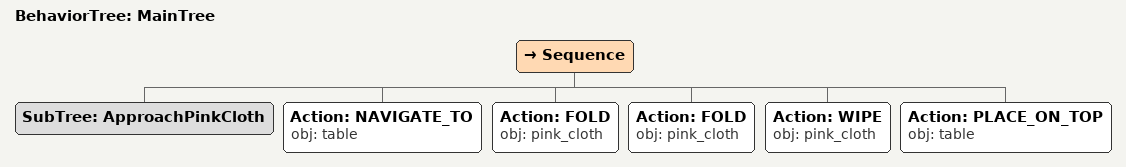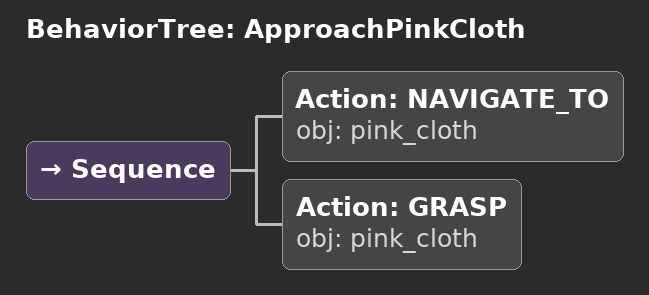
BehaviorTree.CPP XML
<root main_tree_to_execute="MainTree">
  <BehaviorTree ID="MainTree">
    <Sequence>
      <!-- Execute subtree ApproachPinkCloth -->
      <SubTree ID="ApproachPinkCloth" />
      <!-- Navigate to table -->
      <Action ID="NAVIGATE_TO" obj="table" />
      <!-- Fold pink_cloth -->
      <Action ID="FOLD" obj="pink_cloth" />
      <!-- Fold pink_cloth -->
      <Action ID="FOLD" obj="pink_cloth" />
      <!-- Wipe pink_cloth -->
      <Action ID="WIPE" obj="pink_cloth" />
      <!-- Place on table -->
      <Action ID="PLACE_ON_TOP" obj="table" />
    </Sequence>
  </BehaviorTree>
  <!-- Subtree definition ApproachPinkCloth -->
  <BehaviorTree ID="ApproachPinkCloth">
    <Sequence>
      <!-- Navigate to pink_cloth -->
      <Action ID="NAVIGATE_TO" obj="pink_cloth" />
      <!-- Grasp pink_cloth -->
      <Action ID="GRASP" obj="pink_cloth" />
    </Sequence>
  </BehaviorTree>
</root>
